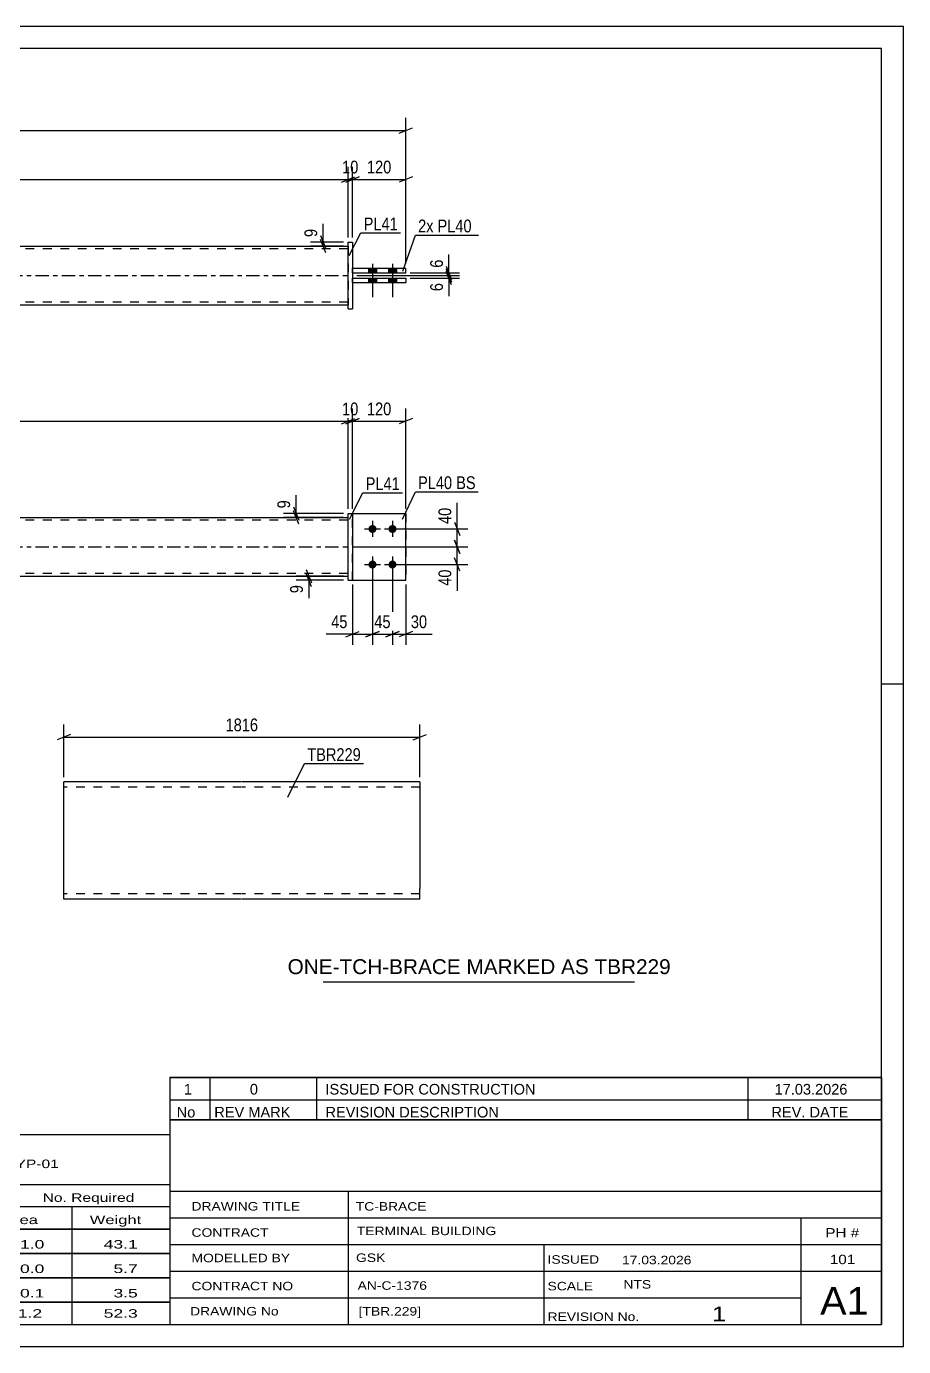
# Model space of a CAD drawing. Header units: millimetres. Extents: x 0 to 420, y 0 to 297.
# Drawn here: x 222.8 to 420, y 0 to 297 of the extents above; entities that cross this region are included whole.
import ezdxf

# ---------------------------------------------------------------- set-up
doc = ezdxf.new("R2010")
doc.units = ezdxf.units.MM
doc.linetypes.add('DXK_LINE_DOT2', pattern=[3.9198, 1.9599, -1.9599])
doc.linetypes.add('DXK_LINE_DOT3', pattern=[5.9187, 2.979, -0.9799, 0.9799, -0.9799])
doc.styles.add('Arial', font='ARIAL.TTF', dxfattribs={"height": 0.2})
doc.styles.add('Arial Narrow', font='ARIALN.TTF', dxfattribs={"height": 0.2})

# ---------------------------------------------------------------- blocks, each defined once
blk = doc.blocks.new('Unknown-582684440-1127')
at = {"color": 5, "linetype": 'Continuous'}
for p, q in [((420, 297), (0, 297)), ((420, 0), (420, 297)), ((415, 292), (5, 292)), ((415, 5), (415, 292)), ((420, 149), (415, 149)), ((5, 5), (415, 5)), ((0, 0), (420, 0))]:
    blk.add_line(p, q, dxfattribs=at)
blk = doc.blocks.new('Bolt-582684440-1413 - 1364')
at = {"linetype": 'Continuous'}
for points in [[(300.57, 184.84), (300.76, 184.82), (300.94, 184.76), (301.1, 184.67), (301.24, 184.54), (301.35, 184.39), (301.43, 184.22), (301.47, 184.03), (301.47, 183.85), (301.43, 183.66), (301.35, 183.49), (301.24, 183.34), (301.1, 183.21), (300.94, 183.12), (300.76, 183.06), (300.57, 183.04), (300.38, 183.06), (300.2, 183.12), (300.04, 183.21), (299.9, 183.34), (299.79, 183.49), (299.71, 183.66), (299.68, 183.85), (299.68, 184.03), (299.71, 184.22), (299.79, 184.39), (299.9, 184.54), (300.04, 184.67), (300.2, 184.76), (300.38, 184.82)], [(305.07, 184.84), (305.26, 184.82), (305.44, 184.76), (305.6, 184.67), (305.74, 184.54), (305.85, 184.39), (305.93, 184.22), (305.97, 184.03), (305.97, 183.85), (305.93, 183.66), (305.85, 183.49), (305.74, 183.34), (305.6, 183.21), (305.44, 183.12), (305.26, 183.06), (305.07, 183.04), (304.88, 183.06), (304.7, 183.12), (304.54, 183.21), (304.4, 183.34), (304.29, 183.49), (304.21, 183.66), (304.18, 183.85), (304.18, 184.03), (304.21, 184.22), (304.29, 184.39), (304.4, 184.54), (304.54, 184.67), (304.7, 184.76), (304.88, 184.82)], [(300.57, 176.84), (300.76, 176.82), (300.94, 176.76), (301.1, 176.67), (301.24, 176.54), (301.35, 176.39), (301.43, 176.22), (301.47, 176.03), (301.47, 175.85), (301.43, 175.66), (301.35, 175.49), (301.24, 175.34), (301.1, 175.21), (300.94, 175.12), (300.76, 175.06), (300.57, 175.04), (300.38, 175.06), (300.2, 175.12), (300.04, 175.21), (299.9, 175.34), (299.79, 175.49), (299.71, 175.66), (299.68, 175.85), (299.68, 176.03), (299.71, 176.22), (299.79, 176.39), (299.9, 176.54), (300.04, 176.67), (300.2, 176.76), (300.38, 176.82)], [(305.07, 176.84), (305.26, 176.82), (305.44, 176.76), (305.6, 176.67), (305.74, 176.54), (305.85, 176.39), (305.93, 176.22), (305.97, 176.03), (305.97, 175.85), (305.93, 175.66), (305.85, 175.49), (305.74, 175.34), (305.6, 175.21), (305.44, 175.12), (305.26, 175.06), (305.07, 175.04), (304.88, 175.06), (304.7, 175.12), (304.54, 175.21), (304.4, 175.34), (304.29, 175.49), (304.21, 175.66), (304.18, 175.85), (304.18, 176.03), (304.21, 176.22), (304.29, 176.39), (304.4, 176.54), (304.54, 176.67), (304.7, 176.76), (304.88, 176.82)]]:
    blk.add_hatch(color=1, dxfattribs=at).paths.add_polyline_path(points)
at = {"color": 1, "linetype": 'Continuous'}
for p, q in [((300.57, 185.74), (300.57, 182.14)), ((305.07, 185.74), (305.07, 182.14)), ((298.77, 183.94), (302.37, 183.94)), ((303.27, 183.94), (306.87, 183.94)), ((298.77, 175.94), (302.37, 175.94)), ((300.57, 177.74), (300.57, 174.14)), ((303.27, 175.94), (306.87, 175.94)), ((305.07, 177.74), (305.07, 174.14))]:
    blk.add_line(p, q, dxfattribs=at)
blk = doc.blocks.new('Part-582684440-1424 - 1364')
at = {"color": 2, "linetype": 'Continuous'}
for p, q in [((295.07, 187.44), (296.07, 187.44)), ((295.07, 172.44), (295.07, 187.44)), ((296.07, 187.44), (296.07, 172.44)), ((295.07, 172.44), (295.07, 172.44)), ((295.07, 172.44), (296.07, 172.44))]:
    blk.add_line(p, q, dxfattribs=at)
at = {"color": 7, "linetype": 'DXK_LINE_DOT2'}
for p, q in [((295.07, 187.44), (296.07, 187.44)), ((295.07, 172.44), (296.07, 172.44))]:
    blk.add_line(p, q, dxfattribs=at)
blk = doc.blocks.new('Part-582684440-1439 - 1364')
at = {"linetype": 'Continuous'}
blk.add_hatch(color=2, dxfattribs=at).paths.add_polyline_path([(148.97, 186.54), (148.17, 187.94), (149.77, 187.94)])
at = {"color": 2, "linetype": 'Continuous'}
for p, q in [((148.97, 186.54), (148.17, 187.94)), ((148.17, 187.94), (149.77, 187.94)), ((149.77, 187.94), (148.97, 186.54)), ((118.97, 186.54), (206.97, 186.54)), ((207.07, 186.54), (295.07, 186.54)), ((118.97, 173.34), (206.97, 173.34)), ((207.07, 173.34), (295.07, 173.34))]:
    blk.add_line(p, q, dxfattribs=at)
at = {"color": 7, "linetype": 'DXK_LINE_DOT2'}
for p, q in [((118.97, 173.34), (118.97, 186.54)), ((206.97, 185.94), (118.97, 185.94)), ((295.07, 185.94), (207.07, 185.94)), ((295.07, 173.34), (295.07, 186.54)), ((206.97, 173.94), (118.97, 173.94)), ((295.07, 173.94), (207.07, 173.94))]:
    blk.add_line(p, q, dxfattribs=at)
at = {"color": 7, "linetype": 'DXK_LINE_DOT3'}
for p, q in [((118.97, 179.94), (206.97, 179.94)), ((207.07, 179.94), (295.07, 179.94))]:
    blk.add_line(p, q, dxfattribs=at)
at = {"color": 2, "linetype": 'Continuous'}
blk.add_circle((148.97, 187.44), 1, dxfattribs=at)
blk = doc.blocks.new('Part-582684440-1444 - 1364')
at = {"color": 2, "linetype": 'Continuous'}
for p, q in [((296.07, 187.44), (308.07, 187.44)), ((308.07, 187.44), (308.07, 187.44)), ((308.07, 172.44), (308.07, 187.44)), ((296.07, 172.44), (308.07, 172.44))]:
    blk.add_line(p, q, dxfattribs=at)
at = {"color": 7, "linetype": 'DXK_LINE_DOT2'}
for p, q in [((296.07, 187.44), (308.07, 187.44)), ((296.07, 172.44), (296.07, 187.44)), ((296.07, 172.44), (296.07, 172.44)), ((296.07, 172.44), (308.07, 172.44))]:
    blk.add_line(p, q, dxfattribs=at)
blk = doc.blocks.new('Part-582684440-1449 - 1364')
at = {"color": 7, "linetype": 'DXK_LINE_DOT2'}
for p, q in [((296.07, 187.44), (308.07, 187.44)), ((296.07, 172.44), (296.07, 187.44)), ((296.07, 187.44), (308.07, 187.44)), ((308.07, 187.44), (308.07, 187.44)), ((308.07, 187.44), (308.07, 172.44)), ((296.07, 172.44), (296.07, 172.44)), ((296.07, 172.44), (308.07, 172.44)), ((296.07, 172.44), (308.07, 172.44))]:
    blk.add_line(p, q, dxfattribs=at)
blk = doc.blocks.new('Part-582684440-1751 - 1745')
at = {"linetype": 'Continuous'}
blk.add_hatch(color=2, dxfattribs=at).paths.add_polyline_path([(148.97, 240.99), (148.17, 242.39), (149.77, 242.39)])
at = {"color": 2, "linetype": 'Continuous'}
for p, q in [((118.97, 247.59), (206.97, 247.59)), ((207.07, 247.59), (295.07, 247.59)), ((148.97, 240.99), (148.17, 242.39)), ((148.17, 242.39), (149.77, 242.39)), ((149.77, 242.39), (148.97, 240.99)), ((118.97, 234.39), (206.97, 234.39)), ((207.07, 234.39), (295.07, 234.39))]:
    blk.add_line(p, q, dxfattribs=at)
at = {"color": 7, "linetype": 'DXK_LINE_DOT2'}
for p, q in [((118.97, 234.39), (118.97, 247.59)), ((206.97, 246.99), (118.97, 246.99)), ((295.07, 246.99), (207.07, 246.99)), ((295.07, 247.59), (295.07, 234.39)), ((206.97, 234.99), (118.97, 234.99)), ((295.07, 234.99), (207.07, 234.99))]:
    blk.add_line(p, q, dxfattribs=at)
at = {"color": 7, "linetype": 'DXK_LINE_DOT3'}
for p, q in [((118.97, 240.99), (206.97, 240.99)), ((207.07, 240.99), (295.07, 240.99))]:
    blk.add_line(p, q, dxfattribs=at)
at = {"color": 2, "linetype": 'Continuous'}
blk.add_circle((148.97, 241.89), 1, dxfattribs=at)
blk = doc.blocks.new('Part-582684440-1756 - 1745')
at = {"color": 2, "linetype": 'Continuous'}
for p, q in [((296.07, 240.39), (308.07, 240.39)), ((296.07, 239.39), (296.07, 240.39)), ((296.07, 239.39), (296.07, 239.39)), ((296.07, 239.39), (308.07, 239.39)), ((308.07, 240.39), (308.07, 239.39))]:
    blk.add_line(p, q, dxfattribs=at)
at = {"color": 7, "linetype": 'DXK_LINE_DOT2'}
for p, q in [((296.07, 240.39), (308.07, 240.39)), ((296.07, 239.39), (308.07, 239.39))]:
    blk.add_line(p, q, dxfattribs=at)
blk = doc.blocks.new('Part-582684440-1761 - 1745')
at = {"color": 2, "linetype": 'Continuous'}
for p, q in [((296.07, 242.59), (308.07, 242.59)), ((296.07, 241.59), (296.07, 242.59)), ((296.07, 241.59), (296.07, 241.59)), ((296.07, 241.59), (308.07, 241.59)), ((308.07, 241.59), (308.07, 242.59))]:
    blk.add_line(p, q, dxfattribs=at)
at = {"color": 7, "linetype": 'DXK_LINE_DOT2'}
for p, q in [((296.07, 242.59), (308.07, 242.59)), ((296.07, 241.59), (308.07, 241.59))]:
    blk.add_line(p, q, dxfattribs=at)
blk = doc.blocks.new('Part-582684440-1766 - 1745')
at = {"color": 2, "linetype": 'Continuous'}
for p, q in [((295.07, 248.49), (295.07, 248.49)), ((295.07, 233.49), (295.07, 248.49)), ((295.07, 248.49), (296.07, 248.49)), ((296.07, 248.49), (296.07, 248.49)), ((296.07, 248.49), (296.07, 233.49)), ((295.07, 233.49), (296.07, 233.49)), ((295.07, 233.49), (295.07, 233.49)), ((296.07, 233.49), (296.07, 233.49))]:
    blk.add_line(p, q, dxfattribs=at)
at = {"color": 7, "linetype": 'DXK_LINE_DOT2'}
for p, q in [((295.07, 248.49), (296.07, 248.49)), ((295.07, 233.49), (296.07, 233.49)), ((296.07, 233.49), (296.07, 233.49))]:
    blk.add_line(p, q, dxfattribs=at)
blk = doc.blocks.new('Bolt-582684440-1782 - 1745')
at = {"linetype": 'Continuous'}
for points in [[(301.47, 242.59), (299.67, 242.59), (299.67, 241.59), (301.47, 241.59)], [(301.47, 242.59), (299.67, 242.59), (299.67, 241.59), (301.47, 241.59)], [(305.97, 242.59), (304.17, 242.59), (304.17, 241.59), (305.97, 241.59)], [(305.97, 242.59), (304.17, 242.59), (304.17, 241.59), (305.97, 241.59)], [(301.47, 240.39), (299.67, 240.39), (299.67, 239.39), (301.47, 239.39)], [(301.47, 240.39), (299.67, 240.39), (299.67, 239.39), (301.47, 239.39)], [(305.97, 240.39), (304.17, 240.39), (304.17, 239.39), (305.97, 239.39)], [(305.97, 240.39), (304.17, 240.39), (304.17, 239.39), (305.97, 239.39)]]:
    blk.add_hatch(color=1, dxfattribs=at).paths.add_polyline_path(points)
at = {"color": 1, "linetype": 'Continuous'}
for p, q in [((300.57, 243.59), (300.57, 236.09)), ((300.57, 243.59), (300.57, 236.09)), ((305.07, 243.59), (305.07, 236.09)), ((305.07, 243.59), (305.07, 236.09)), ((299.67, 242.59), (299.67, 241.59)), ((299.67, 242.59), (299.67, 241.59)), ((301.47, 242.59), (301.47, 241.59)), ((301.47, 242.59), (301.47, 241.59)), ((304.17, 242.59), (304.17, 241.59)), ((304.17, 242.59), (304.17, 241.59)), ((305.97, 242.59), (305.97, 241.59)), ((305.97, 242.59), (305.97, 241.59)), ((299.67, 240.39), (299.67, 239.39)), ((299.67, 240.39), (299.67, 239.39)), ((301.47, 240.39), (301.47, 239.39)), ((301.47, 240.39), (301.47, 239.39)), ((304.17, 240.39), (304.17, 239.39)), ((304.17, 240.39), (304.17, 239.39)), ((305.97, 240.39), (305.97, 239.39)), ((305.97, 240.39), (305.97, 239.39))]:
    blk.add_line(p, q, dxfattribs=at)
blk = doc.blocks.new('Part-582684440-2260 - 2254')
at = {"color": 2, "linetype": 'Continuous'}
for p, q in [((271.15, 127.08), (231.15, 127.08)), ((231.15, 100.86), (231.15, 127.08)), ((311.25, 127.08), (271.25, 127.08)), ((311.25, 127.08), (311.25, 103.08)), ((311.25, 100.68), (311.25, 103.08)), ((231.15, 100.68), (231.15, 100.86)), ((271.15, 100.68), (231.15, 100.68)), ((311.25, 100.68), (271.25, 100.68))]:
    blk.add_line(p, q, dxfattribs=at)
at = {"color": 7, "linetype": 'DXK_LINE_DOT2'}
for p, q in [((271.15, 125.88), (231.15, 125.88)), ((311.25, 125.88), (271.25, 125.88)), ((311.25, 125.88), (311.25, 125.79)), ((311.25, 125.79), (311.25, 125.88)), ((311.25, 125.6), (311.25, 125.79)), ((311.25, 125.79), (311.25, 125.6)), ((231.15, 101.88), (231.15, 101.97)), ((271.15, 101.88), (231.15, 101.88)), ((311.25, 101.88), (271.25, 101.88)), ((311.25, 101.97), (311.25, 102.62)), ((311.25, 101.88), (311.25, 101.97))]:
    blk.add_line(p, q, dxfattribs=at)
blk = doc.blocks.new('StraightDimension-582684440-1681 - 1364')
at = {"color": 7, "linetype": 'Continuous'}
for p, q in [((319.03, 181.44), (320.23, 178.44)), ((296.07, 179.94), (322.03, 179.94)), ((319.63, 175.94), (319.63, 179.94)), ((306.07, 175.94), (322.03, 175.94)), ((320.23, 174.44), (319.03, 177.44))]:
    blk.add_line(p, q, dxfattribs=at)
at = {"color": 0}
blk.add_wipeout([(318.88, 175.41), (314.68, 175.41), (314.68, 170.56), (318.88, 170.56)], dxfattribs=at)
at = {"color": 7, "linetype": 'Continuous'}
blk.add_line((319.63, 175.94), (319.63, 170.03), dxfattribs=at)
blk.add_line((319.63, 175.94), (319.63, 170.03), dxfattribs=at)
at = {"color": 3, "style": 'Arial Narrow'}
blk.add_text('40', height=2.863, rotation=90.0002, dxfattribs=at).set_placement((318.28, 171.16))
blk = doc.blocks.new('StraightDimension-582684440-1502 - 1364')
at = {"color": 7, "linetype": 'Continuous'}
for p, q in [((118.97, 188.44), (118.97, 211.01)), ((295.07, 188.44), (295.07, 211.01)), ((120.47, 208.76), (117.47, 207.56)), ((118.97, 208.16), (295.07, 208.16)), ((293.57, 207.56), (296.57, 208.76))]:
    blk.add_line(p, q, dxfattribs=at)
at = {"color": 0}
blk.add_wipeout([(211.28, 208.91), (211.28, 213.11), (202.76, 213.11), (202.76, 208.91)], dxfattribs=at)
at = {"color": 3, "style": 'Arial Narrow'}
blk.add_text('1816', height=2.863, dxfattribs=at).set_placement((203.36, 209.51))
blk = doc.blocks.new('StraightDimension-582684440-1511 - 1364')
at = {"color": 7, "linetype": 'Continuous'}
for p, q in [((295.07, 188.44), (295.07, 211.01)), ((296.07, 188.44), (296.07, 211.01)), ((293.57, 207.56), (296.57, 208.76)), ((297.57, 208.76), (294.57, 207.56)), ((295.07, 208.16), (296.07, 208.16))]:
    blk.add_line(p, q, dxfattribs=at)
at = {"color": 0}
blk.add_wipeout([(298, 208.91), (298, 213.11), (293.14, 213.11), (293.14, 208.91)], dxfattribs=at)
at = {"color": 3, "style": 'Arial Narrow'}
blk.add_text('10', height=2.863, dxfattribs=at).set_placement((293.74, 209.51))
blk = doc.blocks.new('StraightDimension-582684440-1529 - 1364')
at = {"color": 7, "linetype": 'Continuous'}
for p, q in [((296.07, 188.44), (296.07, 211.01)), ((308.07, 188.44), (308.07, 211.01)), ((294.57, 207.56), (297.57, 208.76)), ((296.07, 208.16), (308.07, 208.16)), ((309.57, 208.76), (306.57, 207.56))]:
    blk.add_line(p, q, dxfattribs=at)
at = {"color": 0}
blk.add_wipeout([(305.41, 208.91), (305.41, 213.11), (298.73, 213.11), (298.73, 208.91)], dxfattribs=at)
at = {"color": 3, "style": 'Arial Narrow'}
blk.add_text('120', height=2.863, dxfattribs=at).set_placement((299.33, 209.51))
blk = doc.blocks.new('StraightDimension-582684440-1632 - 1364')
at = {"color": 7, "linetype": 'Continuous'}
for p, q in [((294.07, 173.34), (283.42, 173.34)), ((294.07, 172.44), (283.42, 172.44)), ((285.67, 174.84), (286.87, 171.84)), ((286.87, 170.94), (285.67, 173.94)), ((286.27, 172.44), (286.27, 173.34))]:
    blk.add_line(p, q, dxfattribs=at)
at = {"color": 0}
blk.add_wipeout([(285.52, 171.92), (281.32, 171.92), (281.32, 168.89), (285.52, 168.89)], dxfattribs=at)
at = {"color": 7, "linetype": 'Continuous'}
blk.add_line((286.27, 172.44), (286.27, 168.36), dxfattribs=at)
blk.add_line((286.27, 172.44), (286.27, 168.36), dxfattribs=at)
at = {"color": 3, "style": 'Arial Narrow'}
blk.add_text('9', height=2.86, rotation=90.0002, dxfattribs=at).set_placement((284.92, 169.49))
blk = doc.blocks.new('StraightDimension-582684440-1641 - 1364')
at = {"color": 7, "linetype": 'Continuous'}
for p, q in [((305.07, 174.94), (305.07, 157.89)), ((308.07, 171.44), (308.07, 157.89)), ((303.57, 159.69), (306.57, 160.89)), ((309.57, 160.89), (306.57, 159.69)), ((305.07, 160.29), (308.07, 160.29))]:
    blk.add_line(p, q, dxfattribs=at)
at = {"color": 0}
blk.add_wipeout([(313.45, 161.04), (313.45, 165.24), (308.6, 165.24), (308.6, 161.04)], dxfattribs=at)
at = {"color": 7, "linetype": 'Continuous'}
blk.add_line((308.07, 160.29), (313.98, 160.29), dxfattribs=at)
blk.add_line((308.07, 160.29), (313.98, 160.29), dxfattribs=at)
at = {"color": 3, "style": 'Arial Narrow'}
blk.add_text('30', height=2.863, dxfattribs=at).set_placement((309.2, 161.64))
blk = doc.blocks.new('StraightDimension-582684440-1654 - 1364')
at = {"color": 7, "linetype": 'Continuous'}
for p, q in [((300.57, 174.94), (300.57, 157.89)), ((305.07, 174.94), (305.07, 157.89)), ((299.07, 159.69), (302.07, 160.89)), ((306.57, 160.89), (303.57, 159.69)), ((300.57, 160.29), (305.07, 160.29))]:
    blk.add_line(p, q, dxfattribs=at)
at = {"color": 0}
blk.add_wipeout([(305.25, 161.04), (305.25, 165.24), (300.39, 165.24), (300.39, 161.04)], dxfattribs=at)
at = {"color": 3, "style": 'Arial Narrow'}
blk.add_text('45', height=2.863, dxfattribs=at).set_placement((300.99, 161.64))
blk = doc.blocks.new('StraightDimension-582684440-1664 - 1364')
at = {"color": 7, "linetype": 'Continuous'}
for p, q in [((300.57, 174.94), (300.57, 157.89)), ((296.07, 171.44), (296.07, 157.89)), ((294.57, 159.69), (297.57, 160.89)), ((302.07, 160.89), (299.07, 159.69)), ((296.07, 160.29), (300.57, 160.29))]:
    blk.add_line(p, q, dxfattribs=at)
at = {"color": 0}
blk.add_wipeout([(295.55, 161.04), (295.55, 165.24), (290.69, 165.24), (290.69, 161.04)], dxfattribs=at)
at = {"color": 7, "linetype": 'Continuous'}
blk.add_line((296.07, 160.29), (290.16, 160.29), dxfattribs=at)
blk.add_line((296.07, 160.29), (290.16, 160.29), dxfattribs=at)
at = {"color": 3, "style": 'Arial Narrow'}
blk.add_text('45', height=2.863, dxfattribs=at).set_placement((291.29, 161.64))
blk = doc.blocks.new('StraightDimension-582684440-1694 - 1364')
at = {"color": 7, "linetype": 'Continuous'}
for p, q in [((319.03, 185.44), (320.23, 182.44)), ((306.07, 183.94), (322.03, 183.94)), ((320.23, 178.44), (319.03, 181.44)), ((319.63, 179.94), (319.63, 183.94)), ((296.07, 179.94), (322.03, 179.94))]:
    blk.add_line(p, q, dxfattribs=at)
at = {"color": 0}
blk.add_wipeout([(318.88, 189.32), (314.68, 189.32), (314.68, 184.46), (318.88, 184.46)], dxfattribs=at)
at = {"color": 7, "linetype": 'Continuous'}
blk.add_line((319.63, 183.94), (319.63, 189.85), dxfattribs=at)
blk.add_line((319.63, 183.94), (319.63, 189.85), dxfattribs=at)
at = {"color": 3, "style": 'Arial Narrow'}
blk.add_text('40', height=2.863, rotation=90.0002, dxfattribs=at).set_placement((318.28, 185.06))
blk = doc.blocks.new('StraightDimension-582684440-1708 - 1364')
at = {"color": 7, "linetype": 'Continuous'}
for p, q in [((294.07, 187.44), (280.54, 187.44)), ((282.79, 188.94), (283.99, 185.94)), ((283.99, 185.04), (282.79, 188.04)), ((283.39, 186.54), (283.39, 187.44)), ((294.07, 186.54), (280.54, 186.54))]:
    blk.add_line(p, q, dxfattribs=at)
at = {"color": 0}
blk.add_wipeout([(282.64, 190.99), (278.44, 190.99), (278.44, 187.97), (282.64, 187.97)], dxfattribs=at)
at = {"color": 7, "linetype": 'Continuous'}
blk.add_line((283.39, 187.44), (283.39, 191.52), dxfattribs=at)
blk.add_line((283.39, 187.44), (283.39, 191.52), dxfattribs=at)
at = {"color": 3, "style": 'Arial Narrow'}
blk.add_text('9', height=2.86, rotation=90.0002, dxfattribs=at).set_placement((282.04, 188.57))
blk = doc.blocks.new('StraightDimension-582684440-1902 - 1745')
at = {"color": 7, "linetype": 'Continuous'}
for p, q in [((295.07, 249.49), (295.07, 265.43)), ((296.07, 249.49), (296.07, 265.43)), ((293.57, 261.98), (296.57, 263.18)), ((297.57, 263.18), (294.57, 261.98)), ((295.07, 262.58), (296.07, 262.58))]:
    blk.add_line(p, q, dxfattribs=at)
at = {"color": 0}
blk.add_wipeout([(298, 263.33), (298, 267.53), (293.14, 267.53), (293.14, 263.33)], dxfattribs=at)
at = {"color": 3, "style": 'Arial Narrow'}
blk.add_text('10', height=2.863, dxfattribs=at).set_placement((293.74, 263.93))
blk = doc.blocks.new('StraightDimension-582684440-1798 - 1745')
at = {"color": 7, "linetype": 'Continuous'}
for p, q in [((297.07, 240.99), (320.17, 240.99)), ((317.17, 242.49), (318.37, 239.49)), ((318.37, 238.89), (317.17, 241.89)), ((317.77, 240.39), (317.77, 240.99)), ((309.07, 240.39), (320.17, 240.39))]:
    blk.add_line(p, q, dxfattribs=at)
at = {"color": 0}
blk.add_wipeout([(317.02, 239.86), (312.82, 239.86), (312.82, 236.83), (317.02, 236.83)], dxfattribs=at)
at = {"color": 7, "linetype": 'Continuous'}
blk.add_line((317.77, 240.39), (317.77, 236.31), dxfattribs=at)
blk.add_line((317.77, 240.39), (317.77, 236.31), dxfattribs=at)
at = {"color": 3, "style": 'Arial Narrow'}
blk.add_text('6', height=2.86, rotation=90.0002, dxfattribs=at).set_placement((316.42, 237.43))
blk = doc.blocks.new('StraightDimension-582684440-1787 - 1745')
at = {"color": 7, "linetype": 'Continuous'}
for p, q in [((288.89, 249.99), (290.09, 246.99)), ((294.07, 248.49), (286.64, 248.49)), ((294.07, 247.59), (286.64, 247.59)), ((290.09, 246.09), (288.89, 249.09)), ((289.49, 247.59), (289.49, 248.49))]:
    blk.add_line(p, q, dxfattribs=at)
at = {"color": 0}
blk.add_wipeout([(288.74, 252.04), (284.54, 252.04), (284.54, 249.01), (288.74, 249.01)], dxfattribs=at)
at = {"color": 7, "linetype": 'Continuous'}
blk.add_line((289.49, 248.49), (289.49, 252.56), dxfattribs=at)
blk.add_line((289.49, 248.49), (289.49, 252.56), dxfattribs=at)
at = {"color": 3, "style": 'Arial Narrow'}
blk.add_text('9', height=2.86, rotation=90.0002, dxfattribs=at).set_placement((288.14, 249.61))
blk = doc.blocks.new('StraightDimension-582684440-1807 - 1745')
at = {"color": 7, "linetype": 'Continuous'}
for p, q in [((297.07, 240.99), (320.17, 240.99)), ((309.07, 241.59), (320.17, 241.59)), ((317.17, 243.09), (318.37, 240.09)), ((318.37, 239.49), (317.17, 242.49)), ((317.77, 240.99), (317.77, 241.59))]:
    blk.add_line(p, q, dxfattribs=at)
at = {"color": 0}
blk.add_wipeout([(317.02, 245.14), (312.82, 245.14), (312.82, 242.11), (317.02, 242.11)], dxfattribs=at)
at = {"color": 7, "linetype": 'Continuous'}
blk.add_line((317.77, 241.59), (317.77, 245.66), dxfattribs=at)
blk.add_line((317.77, 241.59), (317.77, 245.66), dxfattribs=at)
at = {"color": 3, "style": 'Arial Narrow'}
blk.add_text('6', height=2.86, rotation=90.0002, dxfattribs=at).set_placement((316.42, 242.71))
blk = doc.blocks.new('StraightDimension-582684440-1892 - 1745')
at = {"color": 7, "linetype": 'Continuous'}
for p, q in [((118.97, 249.49), (118.97, 265.43)), ((295.07, 249.49), (295.07, 265.43)), ((120.47, 263.18), (117.47, 261.98)), ((118.97, 262.58), (295.07, 262.58)), ((293.57, 261.98), (296.57, 263.18))]:
    blk.add_line(p, q, dxfattribs=at)
at = {"color": 0}
blk.add_wipeout([(211.28, 263.33), (211.28, 267.53), (202.76, 267.53), (202.76, 263.33)], dxfattribs=at)
at = {"color": 3, "style": 'Arial Narrow'}
blk.add_text('1816', height=2.863, dxfattribs=at).set_placement((203.36, 263.93))
blk = doc.blocks.new('StraightDimension-582684440-1912 - 1745')
at = {"color": 7, "linetype": 'Continuous'}
for p, q in [((296.07, 249.49), (296.07, 265.43)), ((308.07, 243.59), (308.07, 265.43)), ((294.57, 261.98), (297.57, 263.18)), ((296.07, 262.58), (308.07, 262.58)), ((309.57, 263.18), (306.57, 261.98))]:
    blk.add_line(p, q, dxfattribs=at)
at = {"color": 0}
blk.add_wipeout([(305.41, 263.33), (305.41, 267.53), (298.73, 267.53), (298.73, 263.33)], dxfattribs=at)
at = {"color": 3, "style": 'Arial Narrow'}
blk.add_text('120', height=2.863, dxfattribs=at).set_placement((299.33, 263.93))
blk = doc.blocks.new('StraightDimension-582684440-1923 - 1745')
at = {"color": 7, "linetype": 'Continuous'}
for p, q in [((105.97, 243.59), (105.97, 276.43)), ((308.07, 243.59), (308.07, 276.43)), ((107.47, 274.18), (104.47, 272.98)), ((105.97, 273.58), (308.07, 273.58)), ((306.57, 272.98), (309.57, 274.18))]:
    blk.add_line(p, q, dxfattribs=at)
at = {"color": 0}
blk.add_wipeout([(211.28, 274.33), (211.28, 278.53), (202.76, 278.53), (202.76, 274.33)], dxfattribs=at)
at = {"color": 3, "style": 'Arial Narrow'}
blk.add_text('2076', height=2.863, dxfattribs=at).set_placement((203.36, 274.93))
blk = doc.blocks.new('StraightDimension-582684440-2264 - 2254')
at = {"color": 7, "linetype": 'Continuous'}
for p, q in [((231.15, 128.08), (231.15, 139.93)), ((311.25, 128.08), (311.25, 139.93)), ((232.65, 137.68), (229.65, 136.48)), ((231.15, 137.08), (311.25, 137.08)), ((309.75, 136.48), (312.75, 137.68))]:
    blk.add_line(p, q, dxfattribs=at)
at = {"color": 0}
blk.add_wipeout([(275.45, 137.83), (275.45, 142.03), (266.94, 142.03), (266.94, 137.83)], dxfattribs=at)
at = {"color": 3, "style": 'Arial Narrow'}
blk.add_text('1816', height=2.863, dxfattribs=at).set_placement((267.54, 138.43))
blk = doc.blocks.new('Unknown-582684440-2781')
at = {"color": 7, "linetype": 'Continuous'}
for p, q in [((95, 47.75), (255, 47.75)), ((95, 36.5), (95, 47.75)), ((255, 47.75), (255, 36.5)), ((95, 36.5), (255, 36.5)), ((95, 36.5), (95, 31.5)), ((255, 36.5), (255, 31.5)), ((95, 31.5), (255, 31.5)), ((95, 31.5), (95, 26.5)), ((119, 31.5), (119, 26.5)), ((154.5, 31.5), (154.5, 26.5)), ((180.5, 31.5), (180.5, 26.5)), ((193.5, 31.5), (193.5, 26.5)), ((211, 31.5), (211, 26.5)), ((233, 31.5), (233, 26.5)), ((255, 31.5), (255, 26.5)), ((95, 26.5), (255, 26.5)), ((95, 26.45), (95, 21.05)), ((95, 26.45), (255, 26.45)), ((119, 26.5), (119, 21)), ((154.5, 26.5), (154.5, 21)), ((180.5, 26.5), (180.5, 21)), ((193.5, 26.5), (193.5, 21)), ((211, 26.5), (211, 21)), ((233, 26.5), (233, 21)), ((255, 26.45), (255, 21.05)), ((95, 21.05), (255, 21.05)), ((95, 20.95), (95, 15.55)), ((95, 20.95), (255, 20.95)), ((119, 21), (119, 15.5)), ((154.5, 21), (154.5, 15.5)), ((180.5, 21), (180.5, 15.5)), ((193.5, 21), (193.5, 15.5)), ((211, 21), (211, 15.5)), ((233, 21), (233, 15.5)), ((255, 20.95), (255, 15.55)), ((95, 15.55), (255, 15.55)), ((95, 15.45), (95, 10.05)), ((95, 15.45), (255, 15.45)), ((119, 15.5), (119, 10)), ((154.5, 15.5), (154.5, 10)), ((180.5, 15.5), (180.5, 10)), ((193.5, 15.5), (193.5, 10)), ((211, 15.5), (211, 10)), ((233, 15.5), (233, 10)), ((255, 15.45), (255, 10.05)), ((95, 10.05), (255, 10.05)), ((95, 10), (255, 10)), ((95, 10), (95, 5)), ((211, 10), (211, 5)), ((233, 10), (233, 5)), ((255, 10), (255, 5)), ((95, 5), (255, 5))]:
    blk.add_line(p, q, dxfattribs=at)
at = {"color": 7, "style": 'Arial Narrow'}
for s, height, width, p in [('GENERAL NOTES & WELD DETAILS :', 2.8633, 1.4, (96.15, 40.06)), ('REFER TYP DRAWING TYP-01', 1.9089, 1.6, (179.7, 40.16)), ("MATERIAL LIST FOR ASSEMBLY MK'D", 1.9089, 1.6, (96.15, 32.56)), ('TBR229', 1.909, 1.794707, (187.59, 32.47)), ('1', 1.91, 1.794707, (217.08, 32.56)), ('No. Required', 1.9089, 1.6, (226.41, 32.56)), ('Mark', 1.909, 1.7, (96.34, 27.5)), ('Profile', 1.909, 1.7, (129.41, 27.5)), ('Material', 1.909, 1.7, (159.54, 27.56)), ('No.', 1.909, 1.7, (184.5, 27.56)), ('Length', 1.909, 1.7, (195, 27.56)), ('Area', 1.909, 1.7, (217.5, 27.56)), ('Weight', 1.909, 1.7, (237, 27.56))]:
    blk.add_text(s, height=height, dxfattribs=dict(at, width=width)).set_placement(p)
at = {"color": 7, "linetype": 'Continuous', "style": 'Arial Narrow'}
for s, height, width, p in [('TBR229', 1.909, 1.794707, (96.5, 22.06)), ('SHS132*6', 1.909, 1.794707, (121, 22.06)), ('E350', 1.909, 1.794707, (160.74, 22.06)), ('1', 1.91, 1.794707, (184.86, 22.06)), ('1816', 1.909, 1.794707, (197.58, 22.06)), ('1.0', 1.909, 1.794707, (221.32, 22.06)), ('43.1', 1.909, 1.794707, (240.14, 22.06)), ('PL40', 1.909, 1.794707, (96.5, 16.56)), ('PL10*120', 1.909, 1.794707, (121, 16.56)), ('E350', 1.909, 1.794707, (160.74, 16.56)), ('4', 1.91, 1.794707, (184.86, 16.56)), ('150', 1.909, 1.794707, (199.77, 16.56)), ('0.0', 1.909, 1.794707, (221.32, 16.56)), ('5.7', 1.909, 1.794707, (242.33, 16.56)), ('PL41', 1.909, 1.794707, (96.5, 11.06)), ('PL10*150', 1.909, 1.794707, (121, 11.06)), ('E350', 1.909, 1.794707, (160.74, 11.06)), ('2', 1.91, 1.794707, (184.86, 11.06)), ('150', 1.909, 1.794707, (199.77, 11.06)), ('0.1', 1.909, 1.794707, (221.32, 11.06)), ('3.5', 1.909, 1.794707, (242.33, 11.06)), ('Total', 1.909, 1.7, (197.33, 6.5)), ('1.2', 1.909, 1.794707, (220.83, 6.5)), ('52.3', 1.909, 1.794707, (240.14, 6.5))]:
    blk.add_text(s, height=height, dxfattribs=dict(at, width=width)).set_placement(p)
blk = doc.blocks.new('Unknown-582684440-2779')
at = {"color": 7, "linetype": 'Continuous'}
for p, q in [((255, 51.05), (255, 5)), ((255, 51.05), (415, 51.05)), ((415, 51), (415, 5)), ((255, 35), (415, 35)), ((295.14, 35), (295.14, 5)), ((255, 29), (415, 29)), ((397, 5.05), (397, 29.05)), ((255, 23), (415, 23)), ((339.14, 23), (339.14, 5)), ((255, 17), (415, 17)), ((255, 11), (397, 11)), ((255, 5), (415, 5))]:
    blk.add_line(p, q, dxfattribs=at)
at = {"color": 7, "style": 'Arial Narrow'}
for s, height, width, p in [('DRAWING TITLE', 1.9089, 1.425378, (259.88, 30.61)), ('TC-BRACE', 1.909, 1.425378, (296.81, 30.59)), ('TERMINAL BUILDING', 1.9089, 1.425378, (297.06, 25.07)), ('CONTRACT', 1.909, 1.425378, (259.88, 24.71)), ('MODELLED BY', 1.9089, 1.425378, (259.88, 18.98)), ('GSK', 1.909, 1.425378, (296.88, 19.04)), ('ISSUED', 1.909, 1.425378, (339.94, 18.64)), ('17.03.2026', 1.909, 1.425378, (356.69, 18.52)), ('CONTRACT NO', 1.9089, 1.425378, (259.88, 12.66)), ('AN-C-1376', 1.909, 1.425378, (297.23, 12.78)), ('SCALE', 1.909, 1.425378, (339.94, 12.65)), ('A1', 6.204, 1.25, (401.24, 7.2)), ('DRAWING No', 1.909, 1.425378, (259.56, 7)), ('[TBR.229]', 1.909, 1.425378, (297.46, 6.99)), ('1', 3.34, 1.5, (376.91, 5.68)), ('REVISION No.', 1.9089, 1.425378, (339.94, 5.77))]:
    blk.add_text(s, height=height, dxfattribs=dict(at, width=width)).set_placement(p)
at = {"color": 7, "linetype": 'Continuous', "style": 'Arial Narrow'}
for s, height, width, p in [('PH #', 2.1, 1.42538, (402.4, 24.55)), ('101', 2.1, 1.42538, (403.41, 18.55)), ('NTS', 1.909, 1.425378, (357, 13.05))]:
    blk.add_text(s, height=height, dxfattribs=dict(at, width=width)).set_placement(p)
blk = doc.blocks.new('Unknown-582684440-2780')
at = {"color": 7, "linetype": 'Continuous'}
for p, q in [((255, 60.55), (415, 60.55)), ((415, 60.55), (255, 60.55)), ((255, 60.55), (255, 55.55)), ((264, 60.55), (264, 55.55)), ((288, 60.55), (288, 55.55)), ((385, 60.55), (385, 55.55)), ((415, 60.55), (415, 55.55)), ((255, 55.55), (415, 55.55)), ((255, 55.55), (255, 51.05)), ((255, 55.55), (415, 55.55)), ((264, 55.55), (264, 51.05)), ((288, 55.55), (288, 51.05)), ((385, 55.55), (385, 51.05)), ((415, 55.55), (415, 51.05)), ((415, 51.05), (255, 51.05))]:
    blk.add_line(p, q, dxfattribs=at)
at = {"color": 7, "linetype": 'Continuous', "style": 'Arial Narrow'}
for s, height, width, p in [('1', 2.39, 1.196471, (258.16, 56.7)), ('0', 2.39, 1.196471, (273, 56.7)), ('ISSUED FOR CONSTRUCTION', 2.3861, 1.196471, (290, 56.7)), ('17.03.2026', 2.386, 1.196471, (391, 56.7)), ('No', 2.386, 1.2, (256.54, 51.55)), ('REV MARK', 2.386, 1.2, (265, 51.55)), ('REVISION DESCRIPTION', 2.3861, 1.2, (290, 51.55)), ('REV. DATE', 2.386, 1.2, (390.28, 51.55))]:
    blk.add_text(s, height=height, dxfattribs=dict(at, width=width)).set_placement(p)
blk = doc.blocks.new('Unknown-582684440-2782')
at = {"color": 7, "linetype": 'Continuous'}
blk.add_line((289.5, 82.05), (359.5, 82.05), dxfattribs=at)
at = {"color": 7, "style": 'Arial'}
blk.add_text('ONE-TCH-BRACE MARKED AS TBR229', height=3.3428, dxfattribs=at).set_placement((281.49, 83.8))
blk = doc.blocks.new('Mark-582684440-1420 - 1364')
at = {"color": 0}
blk.add_wipeout([(306.72, 192.69), (306.72, 195.69), (299.04, 195.69), (299.04, 192.69)], dxfattribs=at)
blk.add_wipeout([(306.72, 192.69), (306.72, 195.69), (299.04, 195.69), (299.04, 192.69)], dxfattribs=at)
at = {"color": 30, "linetype": 'Continuous'}
for p, q in [((295.38, 186.14), (298.44, 192.09)), ((298.44, 192.09), (307.32, 192.09))]:
    blk.add_line(p, q, dxfattribs=at)
at = {"color": 3, "style": 'Arial Narrow'}
blk.add_text('PL41', height=2.863, dxfattribs=at).set_placement((299.04, 192.69))
blk = doc.blocks.new('MarkSet-582684440-1730 - 1364')
at = {"color": 0}
blk.add_wipeout([(318.49, 192.92), (318.49, 195.92), (310.81, 195.92), (310.81, 192.92)], dxfattribs=at)
blk.add_wipeout([(318.49, 192.92), (318.49, 195.92), (310.81, 195.92), (310.81, 192.92)], dxfattribs=at)
at = {"color": 30, "linetype": 'Continuous'}
blk.add_line((307.32, 186.16), (310.21, 192.32), dxfattribs=at)
at = {"color": 0}
blk.add_wipeout([(323.77, 192.92), (323.77, 195.92), (319.39, 195.92), (319.39, 192.92)], dxfattribs=at)
blk.add_wipeout([(323.77, 192.92), (323.77, 195.92), (319.39, 195.92), (319.39, 192.92)], dxfattribs=at)
at = {"color": 30, "linetype": 'Continuous'}
blk.add_line((310.21, 192.32), (324.37, 192.32), dxfattribs=at)
at = {"color": 3, "style": 'Arial Narrow'}
for s, p in [('PL40', (310.81, 192.92)), ('BS', (319.39, 192.92))]:
    blk.add_text(s, height=2.863, dxfattribs=at).set_placement(p)
blk = doc.blocks.new('Mark-582684440-1762 - 1745')
at = {"color": 0}
blk.add_wipeout([(306.26, 251.14), (306.26, 254.14), (298.59, 254.14), (298.59, 251.14)], dxfattribs=at)
blk.add_wipeout([(306.26, 251.14), (306.26, 254.14), (298.59, 254.14), (298.59, 251.14)], dxfattribs=at)
at = {"color": 30, "linetype": 'Continuous'}
for p, q in [((295.3, 245.46), (297.99, 250.54)), ((297.99, 250.54), (306.86, 250.54))]:
    blk.add_line(p, q, dxfattribs=at)
at = {"color": 3, "style": 'Arial Narrow'}
blk.add_text('PL41', height=2.863, dxfattribs=at).set_placement((298.59, 251.14))
blk = doc.blocks.new('MarkSet-582684440-1955 - 1745')
at = {"color": 0}
blk.add_wipeout([(314.3, 250.67), (314.3, 253.67), (310.83, 253.67), (310.83, 250.67)], dxfattribs=at)
blk.add_wipeout([(314.3, 250.67), (314.3, 253.67), (310.83, 253.67), (310.83, 250.67)], dxfattribs=at)
at = {"color": 30, "linetype": 'Continuous'}
blk.add_line((307.37, 241.94), (310.23, 250.07), dxfattribs=at)
at = {"color": 0}
blk.add_wipeout([(322.88, 250.67), (322.88, 253.67), (315.2, 253.67), (315.2, 250.67)], dxfattribs=at)
blk.add_wipeout([(322.88, 250.67), (322.88, 253.67), (315.2, 253.67), (315.2, 250.67)], dxfattribs=at)
at = {"color": 30, "linetype": 'Continuous'}
blk.add_line((310.23, 250.07), (324.38, 250.07), dxfattribs=at)
at = {"color": 3, "style": 'Arial Narrow'}
for s, p in [('2x', (310.83, 250.67)), ('PL40', (315.2, 250.67))]:
    blk.add_text(s, height=2.863, dxfattribs=at).set_placement(p)
blk = doc.blocks.new('Mark-582684440-2256 - 2254')
at = {"color": 0}
blk.add_wipeout([(297.97, 131.75), (297.97, 134.75), (285.91, 134.75), (285.91, 131.75)], dxfattribs=at)
blk.add_wipeout([(297.97, 131.75), (297.97, 134.75), (285.91, 134.75), (285.91, 131.75)], dxfattribs=at)
at = {"color": 30, "linetype": 'Continuous'}
for p, q in [((281.55, 123.63), (285.31, 131.15)), ((285.31, 131.15), (298.57, 131.15))]:
    blk.add_line(p, q, dxfattribs=at)
at = {"color": 3, "style": 'Arial Narrow'}
blk.add_text('TBR229', height=2.863, dxfattribs=at).set_placement((285.91, 131.75))

msp = doc.modelspace()

# ---------------------------------------------------------------- block references
for name in ['Unknown-582684440-1127', 'Part-582684440-1751 - 1745', 'Part-582684440-1766 - 1745', 'Bolt-582684440-1782 - 1745', 'Part-582684440-1761 - 1745', 'Part-582684440-1756 - 1745', 'Part-582684440-1439 - 1364', 'Part-582684440-1424 - 1364', 'Part-582684440-1444 - 1364', 'Part-582684440-1449 - 1364', 'Bolt-582684440-1413 - 1364', 'Part-582684440-2260 - 2254', 'Unknown-582684440-2782', 'Unknown-582684440-2780', 'Unknown-582684440-2779', 'Unknown-582684440-2781']:
    msp.add_blockref(name, (0, 0))

# ---------------------------------------------------------------- next in the draw order: block references
for name in ['StraightDimension-582684440-1902 - 1745', 'StraightDimension-582684440-1798 - 1745', 'StraightDimension-582684440-1502 - 1364', 'StraightDimension-582684440-1681 - 1364', 'StraightDimension-582684440-1632 - 1364', 'StraightDimension-582684440-2264 - 2254']:
    msp.add_blockref(name, (0, 0))

# ---------------------------------------------------------------- next in the draw order: block references
for name in ['StraightDimension-582684440-1787 - 1745', 'StraightDimension-582684440-1807 - 1745', 'StraightDimension-582684440-1511 - 1364', 'StraightDimension-582684440-1641 - 1364', 'Mark-582684440-2256 - 2254']:
    msp.add_blockref(name, (0, 0))

# ---------------------------------------------------------------- next in the draw order: block references
for name in ['StraightDimension-582684440-1892 - 1745', 'StraightDimension-582684440-1529 - 1364', 'StraightDimension-582684440-1654 - 1364']:
    msp.add_blockref(name, (0, 0))

# ---------------------------------------------------------------- next in the draw order: block references
for name in ['StraightDimension-582684440-1912 - 1745', 'StraightDimension-582684440-1708 - 1364', 'StraightDimension-582684440-1694 - 1364', 'StraightDimension-582684440-1664 - 1364']:
    msp.add_blockref(name, (0, 0))

# ---------------------------------------------------------------- next in the draw order: block references
for name in ['StraightDimension-582684440-1923 - 1745', 'Mark-582684440-1420 - 1364']:
    msp.add_blockref(name, (0, 0))

# ---------------------------------------------------------------- next in the draw order: block references
for name in ['Mark-582684440-1762 - 1745', 'MarkSet-582684440-1730 - 1364']:
    msp.add_blockref(name, (0, 0))

# ---------------------------------------------------------------- next in the draw order: block references
msp.add_blockref('MarkSet-582684440-1955 - 1745', (0, 0))

doc.saveas('drawing.dxf')
